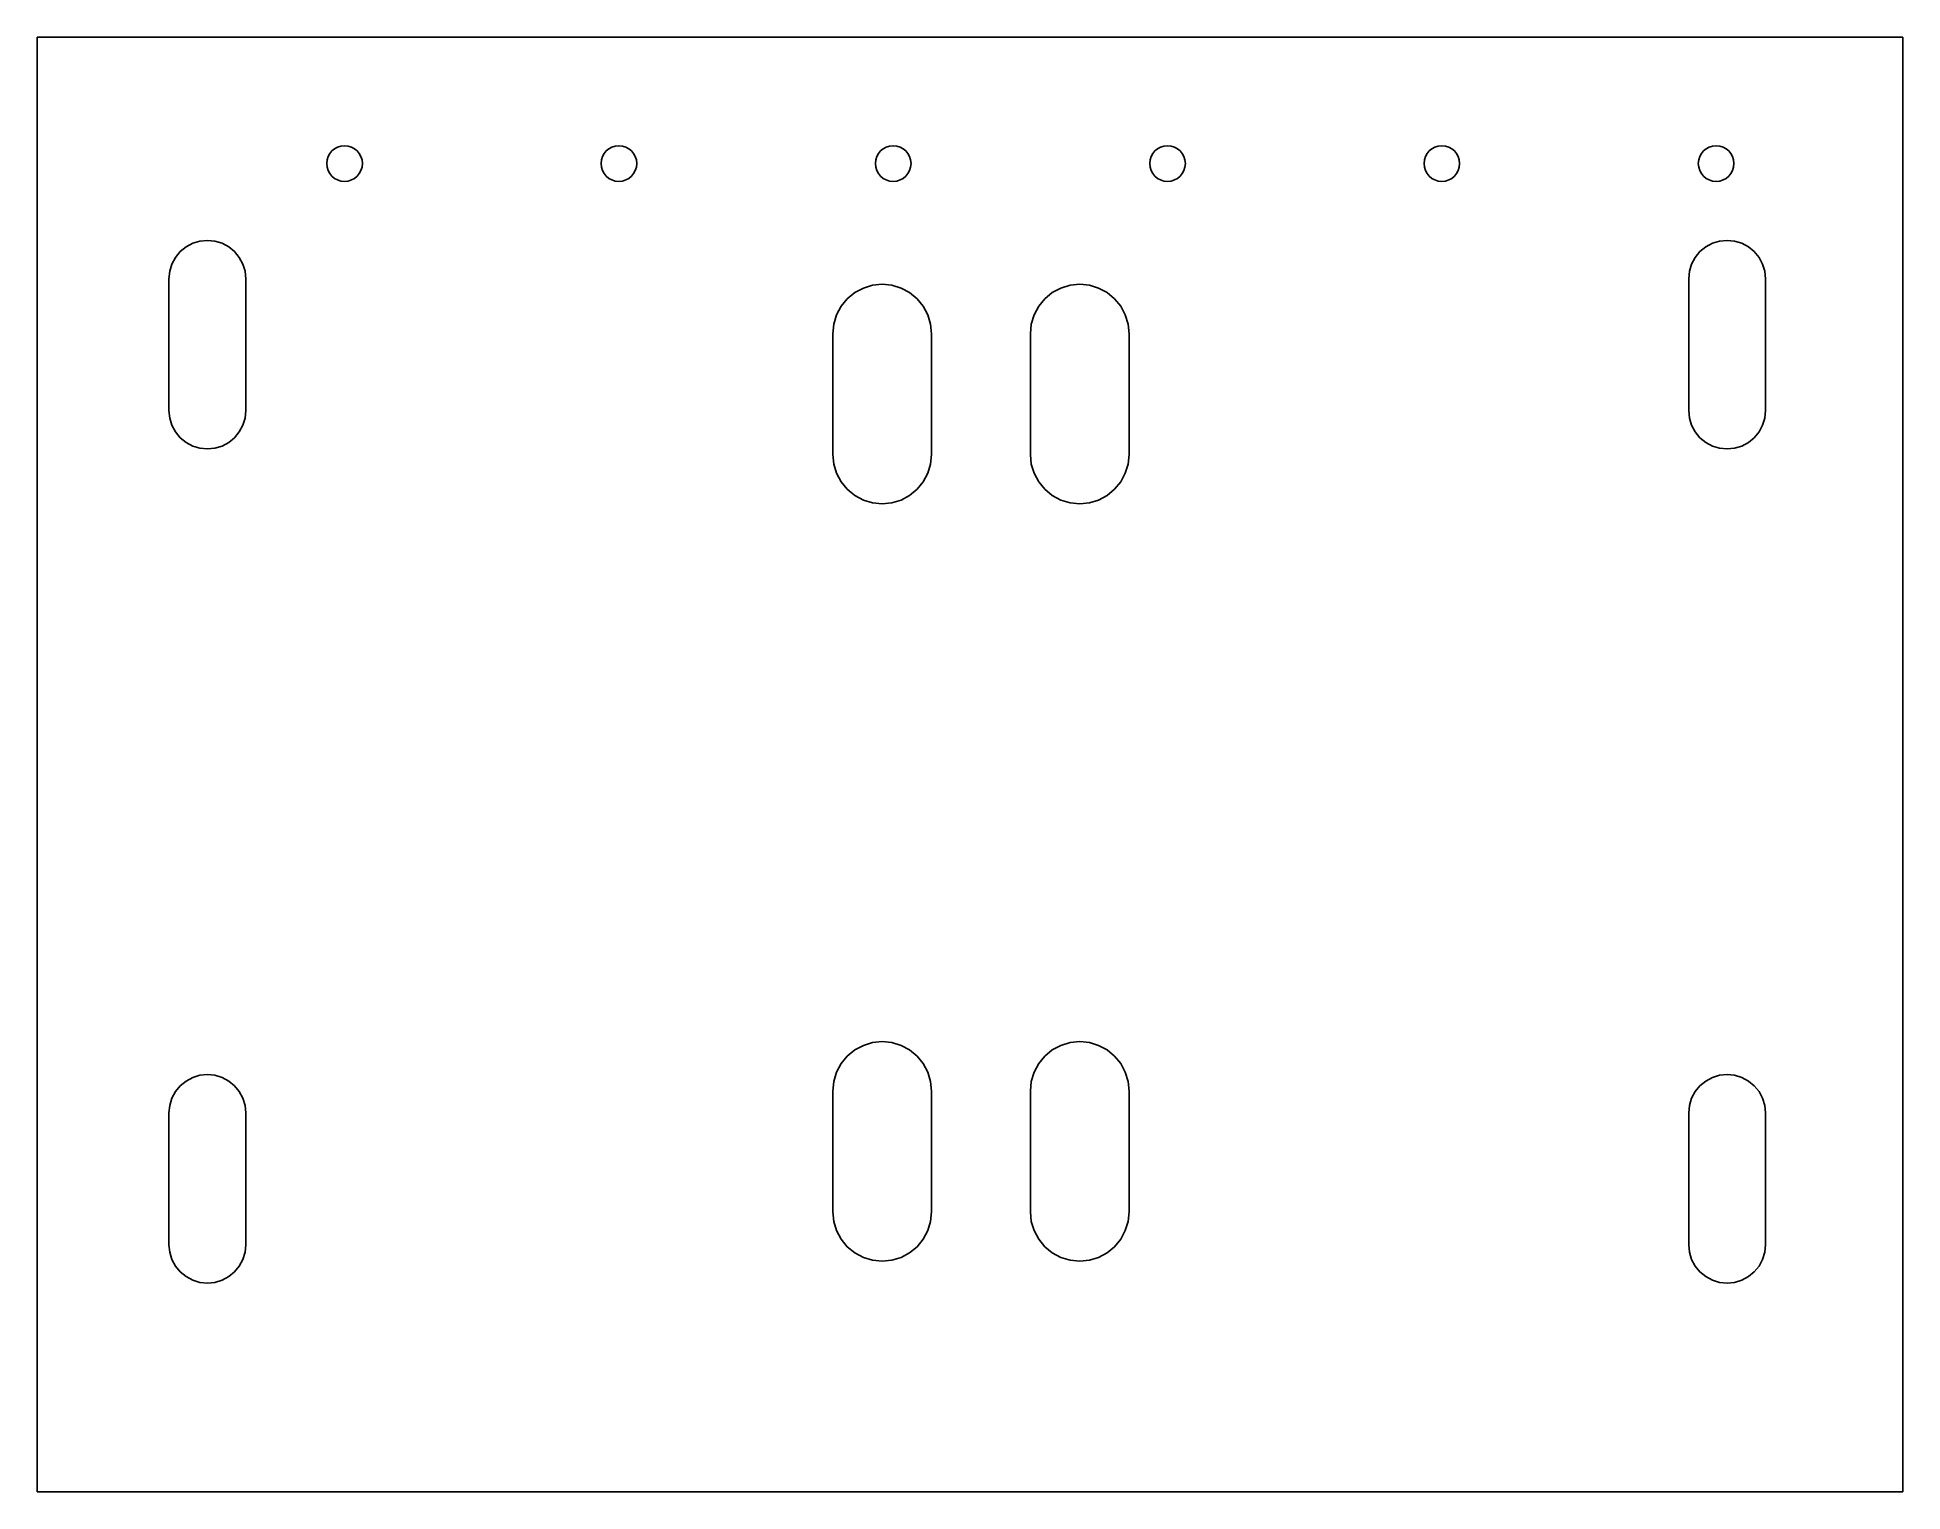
# Model space of a CAD drawing. Header units: millimetres. Extents: x 0 to 340, y 0 to 265.
import ezdxf

# ---------------------------------------------------------------- set-up
doc = ezdxf.new("R2010")
doc.units = ezdxf.units.MM

msp = doc.modelspace()

# ---------------------------------------------------------------- linework, layer by layer
at = {"layer": 'CUT'}
for p, q in [((340, 265), (0, 265)), ((0, 265), (0, 0)), ((340, 0), (340, 265)), ((29.63, 227.87), (28.32, 227.47)), ((31, 228), (29.63, 227.87)), ((32.37, 227.87), (31, 228)), ((31, 228), (31, 228)), ((33.68, 227.47), (32.37, 227.87)), ((306.63, 227.87), (305.32, 227.47)), ((308, 228), (306.63, 227.87)), ((309.37, 227.87), (308, 228)), ((308, 228), (308, 228)), ((310.68, 227.47), (309.37, 227.87)), ((25.18, 224.89), (24.53, 223.68)), ((26.05, 225.95), (25.18, 224.89)), ((27.11, 226.82), (26.05, 225.95)), ((28.32, 227.47), (27.11, 226.82)), ((34.89, 226.82), (33.68, 227.47)), ((35.95, 225.95), (34.89, 226.82)), ((36.82, 224.89), (35.95, 225.95)), ((37.47, 223.68), (36.82, 224.89)), ((302.18, 224.89), (301.53, 223.68)), ((303.05, 225.95), (302.18, 224.89)), ((304.11, 226.82), (303.05, 225.95)), ((305.32, 227.47), (304.11, 226.82)), ((311.89, 226.82), (310.68, 227.47)), ((312.95, 225.95), (311.89, 226.82)), ((313.82, 224.89), (312.95, 225.95)), ((314.47, 223.68), (313.82, 224.89)), ((24.13, 222.37), (24, 221)), ((24, 221), (24, 197)), ((24.53, 223.68), (24.13, 222.37)), ((37.87, 222.37), (37.47, 223.68)), ((38, 221), (37.87, 222.37)), ((38, 197), (38, 221)), ((301.13, 222.37), (301, 221)), ((301, 221), (301, 197)), ((301.53, 223.68), (301.13, 222.37)), ((314.87, 222.37), (314.47, 223.68)), ((315, 221), (314.87, 222.37)), ((315, 197), (315, 221)), ((149, 218.48), (147.64, 217.36)), ((150.56, 219.31), (149, 218.48)), ((152.24, 219.83), (150.56, 219.31)), ((154, 220), (152.24, 219.83)), ((155.76, 219.83), (154, 220)), ((154, 220), (154, 220)), ((157.44, 219.31), (155.76, 219.83)), ((159, 218.48), (157.44, 219.31)), ((160.36, 217.36), (159, 218.48)), ((185, 218.48), (183.64, 217.36)), ((186.56, 219.31), (185, 218.48)), ((188.24, 219.83), (186.56, 219.31)), ((190, 220), (188.24, 219.83)), ((191.76, 219.83), (190, 220)), ((190, 220), (190, 220)), ((193.44, 219.31), (191.76, 219.83)), ((195, 218.48), (193.44, 219.31)), ((196.36, 217.36), (195, 218.48)), ((145.69, 214.44), (145.17, 212.76)), ((146.52, 216), (145.69, 214.44)), ((147.64, 217.36), (146.52, 216)), ((161.48, 216), (160.36, 217.36)), ((162.31, 214.44), (161.48, 216)), ((162.83, 212.76), (162.31, 214.44)), ((181.69, 214.44), (181.17, 212.76)), ((182.52, 216), (181.69, 214.44)), ((183.64, 217.36), (182.52, 216)), ((197.48, 216), (196.36, 217.36)), ((198.31, 214.44), (197.48, 216)), ((198.83, 212.76), (198.31, 214.44)), ((145.17, 212.76), (145, 211)), ((145, 211), (145, 189)), ((163, 211), (162.83, 212.76)), ((163, 189), (163, 211)), ((181.17, 212.76), (181, 211)), ((181, 211), (181, 189)), ((199, 211), (198.83, 212.76)), ((199, 189), (199, 211)), ((24, 197), (24.13, 195.63)), ((24.13, 195.63), (24.53, 194.32)), ((24.53, 194.32), (25.18, 193.11)), ((36.82, 193.11), (37.47, 194.32)), ((37.47, 194.32), (37.87, 195.63)), ((37.87, 195.63), (38, 197)), ((301, 197), (301.13, 195.63)), ((301.13, 195.63), (301.53, 194.32)), ((301.53, 194.32), (302.18, 193.11)), ((313.82, 193.11), (314.47, 194.32)), ((314.47, 194.32), (314.87, 195.63)), ((314.87, 195.63), (315, 197)), ((25.18, 193.11), (26.05, 192.05)), ((26.05, 192.05), (27.11, 191.18)), ((27.11, 191.18), (28.32, 190.53)), ((28.32, 190.53), (29.63, 190.13)), ((32.37, 190.13), (33.68, 190.53)), ((33.68, 190.53), (34.89, 191.18)), ((34.89, 191.18), (35.95, 192.05)), ((35.95, 192.05), (36.82, 193.11)), ((302.18, 193.11), (303.05, 192.05)), ((303.05, 192.05), (304.11, 191.18)), ((304.11, 191.18), (305.32, 190.53)), ((305.32, 190.53), (306.63, 190.13)), ((309.37, 190.13), (310.68, 190.53)), ((310.68, 190.53), (311.89, 191.18)), ((311.89, 191.18), (312.95, 192.05)), ((312.95, 192.05), (313.82, 193.11)), ((29.63, 190.13), (31, 190)), ((31, 190), (32.37, 190.13)), ((31, 190), (31, 190)), ((145, 189), (145.17, 187.24)), ((145.17, 187.24), (145.69, 185.56)), ((162.31, 185.56), (162.83, 187.24)), ((162.83, 187.24), (163, 189)), ((181, 189), (181.17, 187.24)), ((181.17, 187.24), (181.69, 185.56)), ((198.31, 185.56), (198.83, 187.24)), ((198.83, 187.24), (199, 189)), ((306.63, 190.13), (308, 190)), ((308, 190), (309.37, 190.13)), ((308, 190), (308, 190)), ((145.69, 185.56), (146.52, 184)), ((146.52, 184), (147.64, 182.64)), ((160.36, 182.64), (161.48, 184)), ((161.48, 184), (162.31, 185.56)), ((181.69, 185.56), (182.52, 184)), ((182.52, 184), (183.64, 182.64)), ((196.36, 182.64), (197.48, 184)), ((197.48, 184), (198.31, 185.56)), ((147.64, 182.64), (149, 181.52)), ((149, 181.52), (150.56, 180.69)), ((150.56, 180.69), (152.24, 180.17)), ((155.76, 180.17), (157.44, 180.69)), ((157.44, 180.69), (159, 181.52)), ((159, 181.52), (160.36, 182.64)), ((183.64, 182.64), (185, 181.52)), ((185, 181.52), (186.56, 180.69)), ((186.56, 180.69), (188.24, 180.17)), ((191.76, 180.17), (193.44, 180.69)), ((193.44, 180.69), (195, 181.52)), ((195, 181.52), (196.36, 182.64)), ((152.24, 180.17), (154, 180)), ((154, 180), (155.76, 180.17)), ((154, 180), (154, 180)), ((188.24, 180.17), (190, 180)), ((190, 180), (191.76, 180.17)), ((190, 180), (190, 180)), ((152.24, 81.83), (150.56, 81.31)), ((154, 82), (152.24, 81.83)), ((155.76, 81.83), (154, 82)), ((154, 82), (154, 82)), ((157.44, 81.31), (155.76, 81.83)), ((188.24, 81.83), (186.56, 81.31)), ((190, 82), (188.24, 81.83)), ((191.76, 81.83), (190, 82)), ((190, 82), (190, 82)), ((193.44, 81.31), (191.76, 81.83)), ((147.64, 79.36), (146.52, 78)), ((149, 80.48), (147.64, 79.36)), ((150.56, 81.31), (149, 80.48)), ((159, 80.48), (157.44, 81.31)), ((160.36, 79.36), (159, 80.48)), ((161.48, 78), (160.36, 79.36)), ((183.64, 79.36), (182.52, 78)), ((185, 80.48), (183.64, 79.36)), ((186.56, 81.31), (185, 80.48)), ((195, 80.48), (193.44, 81.31)), ((196.36, 79.36), (195, 80.48)), ((197.48, 78), (196.36, 79.36)), ((27.11, 74.82), (26.05, 73.95)), ((28.32, 75.47), (27.11, 74.82)), ((29.63, 75.87), (28.32, 75.47)), ((31, 76), (29.63, 75.87)), ((32.37, 75.87), (31, 76)), ((31, 76), (31, 76)), ((33.68, 75.47), (32.37, 75.87)), ((34.89, 74.82), (33.68, 75.47)), ((35.95, 73.95), (34.89, 74.82)), ((145.69, 76.44), (145.17, 74.76)), ((146.52, 78), (145.69, 76.44)), ((162.31, 76.44), (161.48, 78)), ((162.83, 74.76), (162.31, 76.44)), ((181.69, 76.44), (181.17, 74.76)), ((182.52, 78), (181.69, 76.44)), ((198.31, 76.44), (197.48, 78)), ((198.83, 74.76), (198.31, 76.44)), ((304.11, 74.82), (303.05, 73.95)), ((305.32, 75.47), (304.11, 74.82)), ((306.63, 75.87), (305.32, 75.47)), ((308, 76), (306.63, 75.87)), ((309.37, 75.87), (308, 76)), ((308, 76), (308, 76)), ((310.68, 75.47), (309.37, 75.87)), ((311.89, 74.82), (310.68, 75.47)), ((312.95, 73.95), (311.89, 74.82)), ((24.53, 71.68), (24.13, 70.37)), ((25.18, 72.89), (24.53, 71.68)), ((26.05, 73.95), (25.18, 72.89)), ((36.82, 72.89), (35.95, 73.95)), ((37.47, 71.68), (36.82, 72.89)), ((37.87, 70.37), (37.47, 71.68)), ((145.17, 74.76), (145, 73)), ((145, 73), (145, 51)), ((163, 73), (162.83, 74.76)), ((163, 51), (163, 73)), ((181.17, 74.76), (181, 73)), ((181, 73), (181, 51)), ((199, 73), (198.83, 74.76)), ((199, 51), (199, 73)), ((301.53, 71.68), (301.13, 70.37)), ((302.18, 72.89), (301.53, 71.68)), ((303.05, 73.95), (302.18, 72.89)), ((313.82, 72.89), (312.95, 73.95)), ((314.47, 71.68), (313.82, 72.89)), ((314.87, 70.37), (314.47, 71.68)), ((24.13, 70.37), (24, 69)), ((24, 69), (24, 45)), ((38, 69), (37.87, 70.37)), ((38, 45), (38, 69)), ((301.13, 70.37), (301, 69)), ((301, 69), (301, 45)), ((315, 69), (314.87, 70.37)), ((315, 45), (315, 69)), ((145, 51), (145.17, 49.24)), ((162.83, 49.24), (163, 51)), ((181, 51), (181.17, 49.24)), ((198.83, 49.24), (199, 51)), ((145.17, 49.24), (145.69, 47.56)), ((162.31, 47.56), (162.83, 49.24)), ((181.17, 49.24), (181.69, 47.56)), ((198.31, 47.56), (198.83, 49.24)), ((24, 45), (24.13, 43.63)), ((37.87, 43.63), (38, 45)), ((145.69, 47.56), (146.52, 46)), ((146.52, 46), (147.64, 44.64)), ((147.64, 44.64), (149, 43.52)), ((159, 43.52), (160.36, 44.64)), ((160.36, 44.64), (161.48, 46)), ((161.48, 46), (162.31, 47.56)), ((181.69, 47.56), (182.52, 46)), ((182.52, 46), (183.64, 44.64)), ((183.64, 44.64), (185, 43.52)), ((195, 43.52), (196.36, 44.64)), ((196.36, 44.64), (197.48, 46)), ((197.48, 46), (198.31, 47.56)), ((301, 45), (301.13, 43.63)), ((314.87, 43.63), (315, 45)), ((24.13, 43.63), (24.53, 42.32)), ((24.53, 42.32), (25.18, 41.11)), ((25.18, 41.11), (26.05, 40.05)), ((35.95, 40.05), (36.82, 41.11)), ((36.82, 41.11), (37.47, 42.32)), ((37.47, 42.32), (37.87, 43.63)), ((149, 43.52), (150.56, 42.69)), ((150.56, 42.69), (152.24, 42.17)), ((152.24, 42.17), (154, 42)), ((154, 42), (155.76, 42.17)), ((154, 42), (154, 42)), ((155.76, 42.17), (157.44, 42.69)), ((157.44, 42.69), (159, 43.52)), ((185, 43.52), (186.56, 42.69)), ((186.56, 42.69), (188.24, 42.17)), ((188.24, 42.17), (190, 42)), ((190, 42), (191.76, 42.17)), ((190, 42), (190, 42)), ((191.76, 42.17), (193.44, 42.69)), ((193.44, 42.69), (195, 43.52)), ((301.13, 43.63), (301.53, 42.32)), ((301.53, 42.32), (302.18, 41.11)), ((302.18, 41.11), (303.05, 40.05)), ((312.95, 40.05), (313.82, 41.11)), ((313.82, 41.11), (314.47, 42.32)), ((314.47, 42.32), (314.87, 43.63)), ((26.05, 40.05), (27.11, 39.18)), ((27.11, 39.18), (28.32, 38.53)), ((28.32, 38.53), (29.63, 38.13)), ((29.63, 38.13), (31, 38)), ((31, 38), (32.37, 38.13)), ((31, 38), (31, 38)), ((32.37, 38.13), (33.68, 38.53)), ((33.68, 38.53), (34.89, 39.18)), ((34.89, 39.18), (35.95, 40.05)), ((303.05, 40.05), (304.11, 39.18)), ((304.11, 39.18), (305.32, 38.53)), ((305.32, 38.53), (306.63, 38.13)), ((306.63, 38.13), (308, 38)), ((308, 38), (309.37, 38.13)), ((308, 38), (308, 38)), ((309.37, 38.13), (310.68, 38.53)), ((310.68, 38.53), (311.89, 39.18)), ((311.89, 39.18), (312.95, 40.05)), ((0, 0), (340, 0))]:
    msp.add_line(p, q, dxfattribs=at)
for centre in [(56, 242), (106, 242), (156, 242), (206, 242), (256, 242), (306, 242)]:
    msp.add_circle(centre, 3.25, dxfattribs=at)

doc.saveas('drawing.dxf')
